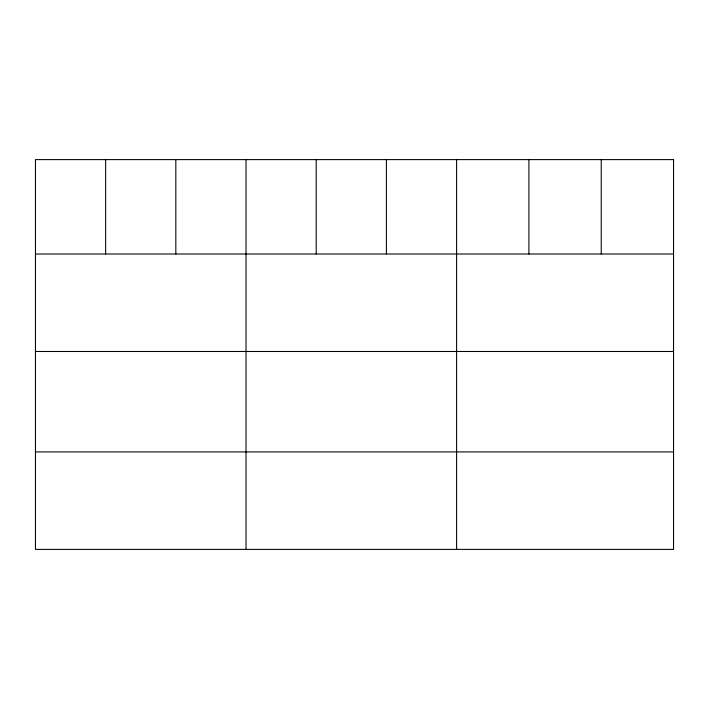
<?xml version="1.0" encoding="UTF-8"?>
<svg xmlns="http://www.w3.org/2000/svg" width="709" height="709" viewBox="0 0 709 709"><rect width="100%" height="100%" fill="white"/><g stroke="black" fill="none" stroke-linecap="round" stroke-linejoin="round"><path stroke-width="1.06" d="M35.45 254.008L673.55 254.008M35.45 351.487L673.55 351.487M35.45 451.917L673.55 451.917M601.232 159.605L601.232 254.008M528.914 159.605L528.914 254.008M456.596 159.605L456.596 549.395M386.405 159.605L386.405 254.008M316.214 159.605L316.214 254.008M246.023 159.605L246.023 549.395M175.832 159.605L175.832 254.008M105.641 159.605L105.641 254.008M673.55 159.605L35.45 159.605L35.45 549.395L673.55 549.395L673.55 159.605"/></g></svg>
